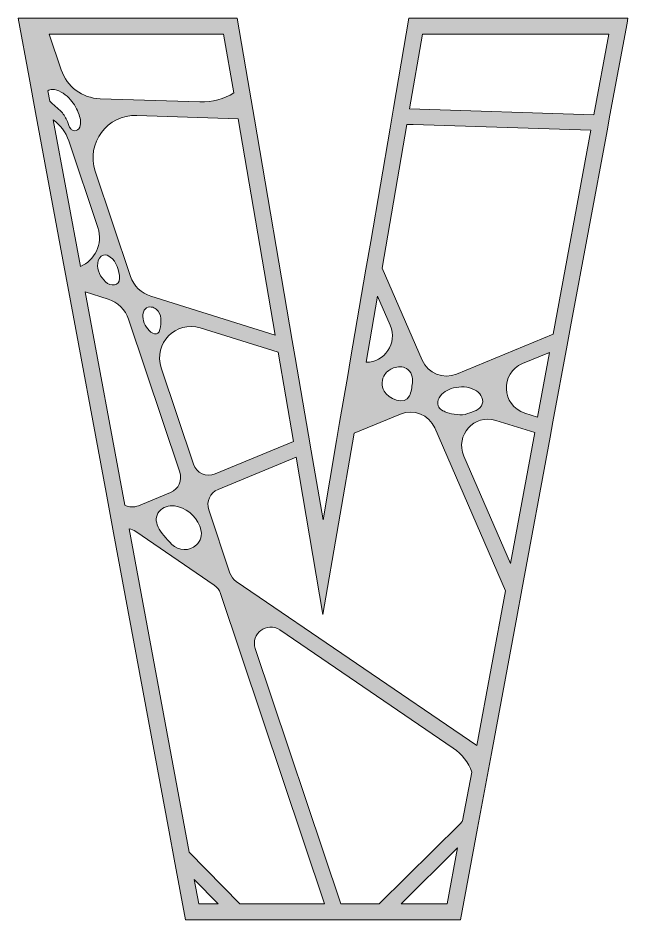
# Model space of a CAD drawing. Extents: x -1650 to 2650, y -4022 to 3022.
# Drawn here: x 150 to 450, y -2921.8 to -2478.2 of the extents above; entities that cross this region are included whole.
import ezdxf

# ---------------------------------------------------------------- set-up
doc = ezdxf.new("R2010")
doc.units = 0
doc.header["$MEASUREMENT"] = 0
doc.layers.add('Layer 1', color=7, linetype='Continuous')

msp = doc.modelspace()

# ---------------------------------------------------------------- hatches: boundary and pattern name
at = {"layer": 'Layer 1', "true_color": 0xf700e0}
h = msp.add_hatch(color=6, dxfattribs=at)
h.dxf.hatch_style = 2
h.paths.add_polyline_path([(446.91, -2478.25), (342.26, -2478.25), (334.66, -2522.61), (332.98, -2532.4), (323.44, -2588.1), (321.09, -2601.81), (313.56, -2645.76), (312.16, -2653.96), (308.19, -2677.12), (306.67, -2685.97), (300, -2724.97), (294.2, -2691.13), (292.88, -2683.44), (286.33, -2645.24), (284.9, -2636.81), (266.25, -2528.01), (263, -2509.03), (257.73, -2478.25), (162.69, -2478.25), (154.66, -2478.25), (149.98, -2478.25), (155.41, -2507.46), (158.61, -2524.71), (172.89, -2601.55), (174.5, -2610.31), (193.32, -2711.6), (196.98, -2731.33), (224.28, -2878.37), (226.77, -2891.78), (232.34, -2921.75), (256.17, -2921.75), (266.83, -2921.75), (303.44, -2921.75), (313.48, -2921.75), (319.22, -2921.75), (330.49, -2921.75), (367.64, -2921.75), (376.02, -2876.6), (382.84, -2839.87), (395.3, -2772.78), (397.79, -2759.39), (411.72, -2684.4), (413.11, -2676.87), (420.14, -2639.07), (421.8, -2630.15), (439.72, -2533.64), (441.12, -2526.07), (449.53, -2480.78), (450, -2478.25)])
edge = h.paths.add_edge_path()
edge.add_spline(control_points=[(321.22, -2647.54), (321.22, -2647.54), (326.81, -2614.98), (326.81, -2614.98), (326.81, -2614.98), (333.04, -2629.34), (333.04, -2629.34), (336.91, -2638.25), (330.09, -2647.53), (321.22, -2647.54)], knot_values=[0, 0, 0, 0, 1, 1, 1, 2, 2, 2, 3, 3, 3, 3], degree=3, periodic=1)
edge = h.paths.add_edge_path()
edge.add_spline(control_points=[(334.64, -2650.31), (336.71, -2649.53), (339.14, -2649.41), (341.04, -2650.55), (343.47, -2652.01), (344.32, -2655.04), (343.95, -2657.7), (343.7, -2659.43), (343.4, -2662.43), (342.6, -2664.02), (340.07, -2669.09), (332.03, -2665.31), (330.08, -2661.72), (328.69, -2659.17), (328.78, -2655.83), (330.45, -2653.45), (331.46, -2652), (332.99, -2650.94), (334.64, -2650.31)], knot_values=[0, 0, 0, 0, 1, 1, 1, 2, 2, 2, 3, 3, 3, 4, 4, 4, 5, 5, 5, 6, 6, 6, 6], degree=3, periodic=1)
edge = h.paths.add_edge_path()
edge.add_spline(control_points=[(285.43, -2686.52), (285.43, -2686.52), (246.93, -2702.44), (246.93, -2702.44), (242.64, -2704.21), (237.74, -2701.98), (236.26, -2697.58), (236.26, -2697.58), (220.39, -2650.27), (220.39, -2650.27), (216.4, -2638.34), (227.6, -2626.89), (239.62, -2630.65), (239.62, -2630.65), (277.91, -2642.6), (277.91, -2642.6), (277.91, -2642.6), (285.43, -2686.52), (285.43, -2686.52)], knot_values=[0, 0, 0, 0, 1, 1, 1, 2, 2, 2, 3, 3, 3, 4, 4, 4, 5, 5, 5, 6, 6, 6, 6], degree=3, periodic=1)
edge = h.paths.add_edge_path()
edge.add_spline(control_points=[(237.71, -2737.34), (234.34, -2740.55), (228.97, -2740.39), (225.68, -2737.09), (219.86, -2731.23), (215.58, -2725.57), (219.46, -2720.9), (221.26, -2718.73), (224.1, -2717.75), (226.9, -2718.16), (232.45, -2718.99), (237.28, -2722.72), (239.35, -2728.12), (239.64, -2728.89), (239.75, -2729.35), (239.75, -2729.35), (240.81, -2732.49), (239.75, -2735.39), (237.71, -2737.34)], knot_values=[0, 0, 0, 0, 1, 1, 1, 2, 2, 2, 3, 3, 3, 4, 4, 4, 5, 5, 5, 6, 6, 6, 6], degree=3, periodic=1)
edge = h.paths.add_edge_path()
edge.add_spline(control_points=[(213.77, -2631.15), (211.94, -2628.83), (210.84, -2625.73), (211.67, -2622.89), (211.85, -2622.26), (212.14, -2621.64), (212.61, -2621.19), (213.36, -2620.46), (214.51, -2620.23), (215.55, -2620.36), (216.44, -2620.48), (217.3, -2620.84), (218, -2621.4), (220.87, -2623.66), (220.4, -2628.15), (219.8, -2631.34), (219.07, -2635.15), (215.53, -2633.39), (213.77, -2631.15)], knot_values=[0, 0, 0, 0, 1, 1, 1, 2, 2, 2, 3, 3, 3, 4, 4, 4, 5, 5, 5, 6, 6, 6, 6], degree=3, periodic=1)
edge = h.paths.add_edge_path()
edge.add_spline(control_points=[(276.47, -2634.18), (276.47, -2634.18), (215.33, -2615.08), (215.33, -2615.08), (210.61, -2613.61), (206.87, -2609.96), (205.3, -2605.27), (205.3, -2605.27), (187.98, -2553.61), (187.98, -2553.61), (183.35, -2539.83), (193.89, -2525.66), (208.43, -2526.13), (208.43, -2526.13), (258.24, -2527.75), (258.24, -2527.75), (258.24, -2527.75), (276.47, -2634.18), (276.47, -2634.18)], knot_values=[0, 0, 0, 0, 1, 1, 1, 2, 2, 2, 3, 3, 3, 4, 4, 4, 5, 5, 5, 6, 6, 6, 6], degree=3, periodic=1)
edge = h.paths.add_edge_path()
edge.add_spline(control_points=[(199.95, -2606.21), (200.05, -2610.31), (195.45, -2610.23), (193.06, -2607.99), (190.54, -2605.63), (188.78, -2602.23), (189.16, -2598.8), (189.36, -2597.05), (190.33, -2595.19), (192.03, -2594.81), (193.2, -2594.55), (194.41, -2595.04), (195.36, -2595.76), (198.42, -2598.02), (199.87, -2602.52), (199.95, -2606.21)], knot_values=[0, 0, 0, 0, 1, 1, 1, 2, 2, 2, 3, 3, 3, 4, 4, 4, 5, 5, 5, 5], degree=3, periodic=1)
edge = h.paths.add_edge_path()
edge.add_spline(control_points=[(251.11, -2486.1), (251.11, -2486.1), (256.07, -2515.09), (256.07, -2515.09), (251.36, -2518.05), (245.68, -2519.73), (239.47, -2519.52), (239.47, -2519.52), (190.34, -2517.93), (190.34, -2517.93), (181.62, -2517.65), (174.01, -2511.98), (171.24, -2503.72), (171.24, -2503.72), (165.33, -2486.1), (165.33, -2486.1), (165.33, -2486.1), (251.11, -2486.1), (251.11, -2486.1)], knot_values=[0, 0, 0, 0, 1, 1, 1, 2, 2, 2, 3, 3, 3, 4, 4, 4, 5, 5, 5, 6, 6, 6, 6], degree=3, periodic=1)
edge = h.paths.add_edge_path()
edge.add_spline(control_points=[(164.62, -2514.03), (164.93, -2513.78), (165.3, -2513.6), (165.69, -2513.5), (166.39, -2513.3), (167.14, -2513.34), (167.85, -2513.46), (171, -2513.98), (173.7, -2516.04), (175.82, -2518.42), (177.78, -2520.62), (179.03, -2523.04), (180.02, -2525.79), (180.76, -2527.84), (181.38, -2530.84), (179.84, -2532.65), (179.19, -2533.42), (178.1, -2533.86), (177.14, -2533.56), (176.66, -2533.42), (176.25, -2533.11), (175.91, -2532.75), (175.02, -2531.77), (174.7, -2530.41), (174.25, -2529.17), (173.59, -2527.41), (172.6, -2525.77), (171.33, -2524.38), (169.59, -2522.47), (167.36, -2521.04), (165.58, -2519.18), (165.58, -2519.18), (164.62, -2514.03), (164.62, -2514.03)], knot_values=[0, 0, 0, 0, 1, 1, 1, 2, 2, 2, 3, 3, 3, 4, 4, 4, 5, 5, 5, 6, 6, 6, 7, 7, 7, 8, 8, 8, 9, 9, 9, 10, 10, 10, 11, 11, 11, 11], degree=3, periodic=1)
edge = h.paths.add_edge_path()
edge.add_spline(control_points=[(167.27, -2528.3), (170.77, -2530.8), (173.49, -2534.37), (174.92, -2538.64), (174.92, -2538.64), (189.24, -2581.3), (189.24, -2581.3), (191.98, -2589.49), (187.58, -2597.43), (180.66, -2600.42), (180.66, -2600.42), (167.27, -2528.3), (167.27, -2528.3)], knot_values=[0, 0, 0, 0, 1, 1, 1, 2, 2, 2, 3, 3, 3, 4, 4, 4, 4], degree=3, periodic=1)
edge = h.paths.add_edge_path()
edge.add_spline(control_points=[(183, -2612.95), (183, -2612.95), (194.3, -2616.49), (194.3, -2616.49), (199.02, -2617.97), (202.76, -2621.62), (204.33, -2626.31), (204.33, -2626.31), (229.56, -2701.54), (229.56, -2701.54), (230.91, -2705.53), (228.92, -2709.89), (225.02, -2711.5), (225.02, -2711.5), (209.2, -2718.04), (209.2, -2718.04), (207.01, -2718.95), (204.53, -2718.84), (202.46, -2717.74), (202.46, -2717.74), (183, -2612.95), (183, -2612.95)], knot_values=[0, 0, 0, 0, 1, 1, 1, 2, 2, 2, 3, 3, 3, 4, 4, 4, 5, 5, 5, 6, 6, 6, 7, 7, 7, 7], degree=3, periodic=1)
h.paths.add_polyline_path([(238.88, -2913.9), (236.64, -2901.84), (248.47, -2913.9)])
edge = h.paths.add_edge_path()
edge.add_spline(control_points=[(259.13, -2913.9), (259.13, -2913.9), (234.15, -2888.43), (234.15, -2888.43), (234.15, -2888.43), (204.63, -2729.45), (204.63, -2729.45), (205.77, -2729.64), (206.89, -2730.07), (207.89, -2730.75), (207.89, -2730.75), (246.47, -2757.06), (246.47, -2757.06), (247.92, -2758.05), (249, -2759.48), (249.56, -2761.14), (249.56, -2761.14), (300.8, -2913.9), (300.8, -2913.9), (300.8, -2913.9), (259.13, -2913.9), (259.13, -2913.9)], knot_values=[0, 0, 0, 0, 1, 1, 1, 2, 2, 2, 3, 3, 3, 4, 4, 4, 5, 5, 5, 6, 6, 6, 7, 7, 7, 7], degree=3, periodic=1)
edge = h.paths.add_edge_path()
edge.add_spline(control_points=[(308.83, -2913.9), (308.83, -2913.9), (266.69, -2788.3), (266.69, -2788.3), (264.25, -2781), (272.47, -2774.79), (278.82, -2779.12), (278.82, -2779.12), (364, -2837.22), (364, -2837.22), (368.43, -2840.23), (371.51, -2844.41), (373.16, -2849.03), (373.16, -2849.03), (368.69, -2873.04), (368.69, -2873.04), (368.29, -2873.51), (367.87, -2873.98), (367.41, -2874.43), (367.41, -2874.43), (327.61, -2913.9), (327.61, -2913.9), (327.61, -2913.9), (308.83, -2913.9), (308.83, -2913.9)], knot_values=[0, 0, 0, 0, 1, 1, 1, 2, 2, 2, 3, 3, 3, 4, 4, 4, 5, 5, 5, 6, 6, 6, 7, 7, 7, 8, 8, 8, 8], degree=3, periodic=1)
h.paths.add_polyline_path([(361.1, -2913.9), (338.41, -2913.9), (366.23, -2886.32)])
edge = h.paths.add_edge_path()
edge.add_spline(control_points=[(375.59, -2835.91), (375.59, -2835.91), (257.33, -2755.25), (257.33, -2755.25), (255.88, -2754.27), (254.8, -2752.83), (254.24, -2751.17), (254.24, -2751.17), (243.81, -2720.05), (243.81, -2720.05), (242.46, -2716.06), (244.45, -2711.7), (248.35, -2710.09), (248.35, -2710.09), (286.75, -2694.21), (286.75, -2694.21), (286.75, -2694.21), (299.99, -2771.51), (299.99, -2771.51), (299.99, -2771.51), (315.25, -2682.43), (315.25, -2682.43), (315.25, -2682.43), (338.08, -2672.99), (338.08, -2672.99), (344.63, -2670.29), (352.14, -2673.33), (354.96, -2679.83), (354.96, -2679.83), (389.71, -2759.88), (389.71, -2759.88), (389.71, -2759.88), (375.59, -2835.91), (375.59, -2835.91)], knot_values=[0, 0, 0, 0, 1, 1, 1, 2, 2, 2, 3, 3, 3, 4, 4, 4, 5, 5, 5, 6, 6, 6, 7, 7, 7, 8, 8, 8, 9, 9, 9, 10, 10, 10, 11, 11, 11, 11], degree=3, periodic=1)
edge = h.paths.add_edge_path()
edge.add_spline(control_points=[(357.12, -2664.97), (358.52, -2662.41), (361.32, -2660.89), (364.14, -2660.16), (367.58, -2659.28), (371.36, -2659.42), (374.5, -2661.05), (375.77, -2661.72), (376.94, -2662.64), (377.7, -2663.85), (378.47, -2665.07), (378.79, -2666.6), (378.36, -2667.97), (377.42, -2671.01), (373.73, -2671.82), (371.11, -2672.78), (368.01, -2673.92), (363.84, -2673.15), (360.81, -2672.14), (359.08, -2671.57), (357.27, -2670.62), (356.63, -2668.91), (356.16, -2667.63), (356.47, -2666.17), (357.12, -2664.97)], knot_values=[0, 0, 0, 0, 1, 1, 1, 2, 2, 2, 3, 3, 3, 4, 4, 4, 5, 5, 5, 6, 6, 6, 7, 7, 7, 8, 8, 8, 8], degree=3, periodic=1)
edge = h.paths.add_edge_path()
edge.add_spline(control_points=[(392.19, -2746.5), (392.19, -2746.5), (369.26, -2693.66), (369.26, -2693.66), (364.83, -2683.45), (374.44, -2672.76), (385.05, -2676.07), (385.05, -2676.07), (404.17, -2682.04), (404.17, -2682.04), (404.17, -2682.04), (392.19, -2746.5), (392.19, -2746.5)], knot_values=[0, 0, 0, 0, 1, 1, 1, 2, 2, 2, 3, 3, 3, 4, 4, 4, 4], degree=3, periodic=1)
edge = h.paths.add_edge_path()
edge.add_spline(control_points=[(405.56, -2674.51), (405.56, -2674.51), (399.29, -2672.55), (399.29, -2672.55), (387.7, -2668.92), (386.98, -2652.78), (398.2, -2648.14), (398.2, -2648.14), (411.48, -2642.64), (411.48, -2642.64), (411.48, -2642.64), (405.56, -2674.51), (405.56, -2674.51)], knot_values=[0, 0, 0, 0, 1, 1, 1, 2, 2, 2, 3, 3, 3, 4, 4, 4, 4], degree=3, periodic=1)
edge = h.paths.add_edge_path()
edge.add_spline(control_points=[(413.14, -2633.73), (413.14, -2633.73), (365.68, -2653.34), (365.68, -2653.34), (359.13, -2656.05), (351.61, -2653.01), (348.79, -2646.51), (348.79, -2646.51), (329.16, -2601.26), (329.16, -2601.26), (329.16, -2601.26), (341.26, -2530.61), (341.26, -2530.61), (342.27, -2530.53), (343.31, -2530.52), (344.36, -2530.55), (344.36, -2530.55), (431.77, -2533.38), (431.77, -2533.38), (431.77, -2533.38), (413.14, -2633.73), (413.14, -2633.73)], knot_values=[0, 0, 0, 0, 1, 1, 1, 2, 2, 2, 3, 3, 3, 4, 4, 4, 5, 5, 5, 6, 6, 6, 7, 7, 7, 7], degree=3, periodic=1)
h.paths.add_polyline_path([(342.59, -2522.87), (348.89, -2486.1), (440.56, -2486.1), (433.18, -2525.81)])

# ---------------------------------------------------------------- linework, layer by layer
at = {"layer": 'Layer 1', "lineweight": 0}
for points in [[(446.91, -2478.25), (342.26, -2478.25), (334.66, -2522.61), (332.98, -2532.4), (323.44, -2588.1), (321.09, -2601.81), (313.56, -2645.76), (312.16, -2653.96), (308.19, -2677.12), (306.67, -2685.97), (300, -2724.97), (294.2, -2691.13), (292.88, -2683.44), (286.33, -2645.24), (284.9, -2636.81), (266.25, -2528.01), (263, -2509.03), (257.73, -2478.25), (162.69, -2478.25), (154.66, -2478.25), (149.98, -2478.25), (155.41, -2507.46), (158.61, -2524.71), (172.89, -2601.55), (174.5, -2610.31), (193.32, -2711.6), (196.98, -2731.33), (224.28, -2878.37), (226.77, -2891.78), (232.34, -2921.75), (256.17, -2921.75), (266.83, -2921.75), (303.44, -2921.75), (313.48, -2921.75), (319.22, -2921.75), (330.49, -2921.75), (367.64, -2921.75), (376.02, -2876.6), (382.84, -2839.87), (395.3, -2772.78), (397.79, -2759.39), (411.72, -2684.4), (413.11, -2676.87), (420.14, -2639.07), (421.8, -2630.15), (439.72, -2533.64), (441.12, -2526.07), (449.53, -2480.78), (450, -2478.25), (446.91, -2478.25)], [(342.59, -2522.87), (348.89, -2486.1), (440.56, -2486.1), (433.18, -2525.81), (342.59, -2522.87)], [(361.1, -2913.9), (338.41, -2913.9), (366.23, -2886.32), (361.1, -2913.9)], [(238.88, -2913.9), (236.64, -2901.84), (248.47, -2913.9), (238.88, -2913.9)]]:
    msp.add_lwpolyline(points, dxfattribs=at)
for points, knots in [([(251.11, -2486.1), (251.11, -2486.1), (256.07, -2515.09), (256.07, -2515.09), (251.36, -2518.05), (245.68, -2519.73), (239.47, -2519.52), (239.47, -2519.52), (190.34, -2517.93), (190.34, -2517.93), (181.62, -2517.65), (174.01, -2511.98), (171.24, -2503.72), (171.24, -2503.72), (165.33, -2486.1), (165.33, -2486.1), (165.33, -2486.1), (251.11, -2486.1), (251.11, -2486.1)], [0, 0, 0, 0, 1, 1, 1, 2, 2, 2, 3, 3, 3, 4, 4, 4, 5, 5, 5, 6, 6, 6, 6]), ([(164.62, -2514.03), (164.93, -2513.78), (165.3, -2513.6), (165.69, -2513.5), (166.39, -2513.3), (167.14, -2513.34), (167.85, -2513.46), (171, -2513.98), (173.7, -2516.04), (175.82, -2518.42), (177.78, -2520.62), (179.03, -2523.04), (180.02, -2525.79), (180.76, -2527.84), (181.38, -2530.84), (179.84, -2532.65), (179.19, -2533.42), (178.1, -2533.86), (177.14, -2533.56), (176.66, -2533.42), (176.25, -2533.11), (175.91, -2532.75), (175.02, -2531.77), (174.7, -2530.41), (174.25, -2529.17), (173.59, -2527.41), (172.6, -2525.77), (171.33, -2524.38), (169.59, -2522.47), (167.36, -2521.04), (165.58, -2519.18), (165.58, -2519.18), (164.62, -2514.03), (164.62, -2514.03)], [0, 0, 0, 0, 1, 1, 1, 2, 2, 2, 3, 3, 3, 4, 4, 4, 5, 5, 5, 6, 6, 6, 7, 7, 7, 8, 8, 8, 9, 9, 9, 10, 10, 10, 11, 11, 11, 11]), ([(276.47, -2634.18), (276.47, -2634.18), (215.33, -2615.08), (215.33, -2615.08), (210.61, -2613.61), (206.87, -2609.96), (205.3, -2605.27), (205.3, -2605.27), (187.98, -2553.61), (187.98, -2553.61), (183.35, -2539.83), (193.89, -2525.66), (208.43, -2526.13), (208.43, -2526.13), (258.24, -2527.75), (258.24, -2527.75), (258.24, -2527.75), (276.47, -2634.18), (276.47, -2634.18)], [0, 0, 0, 0, 1, 1, 1, 2, 2, 2, 3, 3, 3, 4, 4, 4, 5, 5, 5, 6, 6, 6, 6]), ([(167.27, -2528.3), (170.77, -2530.8), (173.49, -2534.37), (174.92, -2538.64), (174.92, -2538.64), (189.24, -2581.3), (189.24, -2581.3), (191.98, -2589.49), (187.58, -2597.43), (180.66, -2600.42), (180.66, -2600.42), (167.27, -2528.3), (167.27, -2528.3)], [0, 0, 0, 0, 1, 1, 1, 2, 2, 2, 3, 3, 3, 4, 4, 4, 4]), ([(413.14, -2633.73), (413.14, -2633.73), (365.68, -2653.34), (365.68, -2653.34), (359.13, -2656.05), (351.61, -2653.01), (348.79, -2646.51), (348.79, -2646.51), (329.16, -2601.26), (329.16, -2601.26), (329.16, -2601.26), (341.26, -2530.61), (341.26, -2530.61), (342.27, -2530.53), (343.31, -2530.52), (344.36, -2530.55), (344.36, -2530.55), (431.77, -2533.38), (431.77, -2533.38), (431.77, -2533.38), (413.14, -2633.73), (413.14, -2633.73)], [0, 0, 0, 0, 1, 1, 1, 2, 2, 2, 3, 3, 3, 4, 4, 4, 5, 5, 5, 6, 6, 6, 7, 7, 7, 7]), ([(199.95, -2606.21), (200.05, -2610.31), (195.45, -2610.23), (193.06, -2607.99), (190.54, -2605.63), (188.78, -2602.23), (189.16, -2598.8), (189.36, -2597.05), (190.33, -2595.19), (192.03, -2594.81), (193.2, -2594.55), (194.41, -2595.04), (195.36, -2595.76), (198.42, -2598.02), (199.87, -2602.52), (199.95, -2606.21)], [0, 0, 0, 0, 1, 1, 1, 2, 2, 2, 3, 3, 3, 4, 4, 4, 5, 5, 5, 5]), ([(183, -2612.95), (183, -2612.95), (194.3, -2616.49), (194.3, -2616.49), (199.02, -2617.97), (202.76, -2621.62), (204.33, -2626.31), (204.33, -2626.31), (229.56, -2701.54), (229.56, -2701.54), (230.91, -2705.53), (228.92, -2709.89), (225.02, -2711.5), (225.02, -2711.5), (209.2, -2718.04), (209.2, -2718.04), (207.01, -2718.95), (204.53, -2718.84), (202.46, -2717.74), (202.46, -2717.74), (183, -2612.95), (183, -2612.95)], [0, 0, 0, 0, 1, 1, 1, 2, 2, 2, 3, 3, 3, 4, 4, 4, 5, 5, 5, 6, 6, 6, 7, 7, 7, 7]), ([(321.22, -2647.54), (321.22, -2647.54), (326.81, -2614.98), (326.81, -2614.98), (326.81, -2614.98), (333.04, -2629.34), (333.04, -2629.34), (336.91, -2638.25), (330.09, -2647.53), (321.22, -2647.54)], [0, 0, 0, 0, 1, 1, 1, 2, 2, 2, 3, 3, 3, 3]), ([(213.77, -2631.15), (211.94, -2628.83), (210.84, -2625.73), (211.67, -2622.89), (211.85, -2622.26), (212.14, -2621.64), (212.61, -2621.19), (213.36, -2620.46), (214.51, -2620.23), (215.55, -2620.36), (216.44, -2620.48), (217.3, -2620.84), (218, -2621.4), (220.87, -2623.66), (220.4, -2628.15), (219.8, -2631.34), (219.07, -2635.15), (215.53, -2633.39), (213.77, -2631.15)], [0, 0, 0, 0, 1, 1, 1, 2, 2, 2, 3, 3, 3, 4, 4, 4, 5, 5, 5, 6, 6, 6, 6]), ([(285.43, -2686.52), (285.43, -2686.52), (246.93, -2702.44), (246.93, -2702.44), (242.64, -2704.21), (237.74, -2701.98), (236.26, -2697.58), (236.26, -2697.58), (220.39, -2650.27), (220.39, -2650.27), (216.4, -2638.34), (227.6, -2626.89), (239.62, -2630.65), (239.62, -2630.65), (277.91, -2642.6), (277.91, -2642.6), (277.91, -2642.6), (285.43, -2686.52), (285.43, -2686.52)], [0, 0, 0, 0, 1, 1, 1, 2, 2, 2, 3, 3, 3, 4, 4, 4, 5, 5, 5, 6, 6, 6, 6]), ([(405.56, -2674.51), (405.56, -2674.51), (399.29, -2672.55), (399.29, -2672.55), (387.7, -2668.92), (386.98, -2652.78), (398.2, -2648.14), (398.2, -2648.14), (411.48, -2642.64), (411.48, -2642.64), (411.48, -2642.64), (405.56, -2674.51), (405.56, -2674.51)], [0, 0, 0, 0, 1, 1, 1, 2, 2, 2, 3, 3, 3, 4, 4, 4, 4]), ([(334.64, -2650.31), (336.71, -2649.53), (339.14, -2649.41), (341.04, -2650.55), (343.47, -2652.01), (344.32, -2655.04), (343.95, -2657.7), (343.7, -2659.43), (343.4, -2662.43), (342.6, -2664.02), (340.07, -2669.09), (332.03, -2665.31), (330.08, -2661.72), (328.69, -2659.17), (328.78, -2655.83), (330.45, -2653.45), (331.46, -2652), (332.99, -2650.94), (334.64, -2650.31)], [0, 0, 0, 0, 1, 1, 1, 2, 2, 2, 3, 3, 3, 4, 4, 4, 5, 5, 5, 6, 6, 6, 6]), ([(357.12, -2664.97), (358.52, -2662.41), (361.32, -2660.89), (364.14, -2660.16), (367.58, -2659.28), (371.36, -2659.42), (374.5, -2661.05), (375.77, -2661.72), (376.94, -2662.64), (377.7, -2663.85), (378.47, -2665.07), (378.79, -2666.6), (378.36, -2667.97), (377.42, -2671.01), (373.73, -2671.82), (371.11, -2672.78), (368.01, -2673.92), (363.84, -2673.15), (360.81, -2672.14), (359.08, -2671.57), (357.27, -2670.62), (356.63, -2668.91), (356.16, -2667.63), (356.47, -2666.17), (357.12, -2664.97)], [0, 0, 0, 0, 1, 1, 1, 2, 2, 2, 3, 3, 3, 4, 4, 4, 5, 5, 5, 6, 6, 6, 7, 7, 7, 8, 8, 8, 8]), ([(375.59, -2835.91), (375.59, -2835.91), (257.33, -2755.25), (257.33, -2755.25), (255.88, -2754.27), (254.8, -2752.83), (254.24, -2751.17), (254.24, -2751.17), (243.81, -2720.05), (243.81, -2720.05), (242.46, -2716.06), (244.45, -2711.7), (248.35, -2710.09), (248.35, -2710.09), (286.75, -2694.21), (286.75, -2694.21), (286.75, -2694.21), (299.99, -2771.51), (299.99, -2771.51), (299.99, -2771.51), (315.25, -2682.43), (315.25, -2682.43), (315.25, -2682.43), (338.08, -2672.99), (338.08, -2672.99), (344.63, -2670.29), (352.14, -2673.33), (354.96, -2679.83), (354.96, -2679.83), (389.71, -2759.88), (389.71, -2759.88), (389.71, -2759.88), (375.59, -2835.91), (375.59, -2835.91)], [0, 0, 0, 0, 1, 1, 1, 2, 2, 2, 3, 3, 3, 4, 4, 4, 5, 5, 5, 6, 6, 6, 7, 7, 7, 8, 8, 8, 9, 9, 9, 10, 10, 10, 11, 11, 11, 11]), ([(392.19, -2746.5), (392.19, -2746.5), (369.26, -2693.66), (369.26, -2693.66), (364.83, -2683.45), (374.44, -2672.76), (385.05, -2676.07), (385.05, -2676.07), (404.17, -2682.04), (404.17, -2682.04), (404.17, -2682.04), (392.19, -2746.5), (392.19, -2746.5)], [0, 0, 0, 0, 1, 1, 1, 2, 2, 2, 3, 3, 3, 4, 4, 4, 4]), ([(237.71, -2737.34), (234.34, -2740.55), (228.97, -2740.39), (225.68, -2737.09), (219.86, -2731.23), (215.58, -2725.57), (219.46, -2720.9), (221.26, -2718.73), (224.1, -2717.75), (226.9, -2718.16), (232.45, -2718.99), (237.28, -2722.72), (239.35, -2728.12), (239.64, -2728.89), (239.75, -2729.35), (239.75, -2729.35), (240.81, -2732.49), (239.75, -2735.39), (237.71, -2737.34)], [0, 0, 0, 0, 1, 1, 1, 2, 2, 2, 3, 3, 3, 4, 4, 4, 5, 5, 5, 6, 6, 6, 6]), ([(259.13, -2913.9), (259.13, -2913.9), (234.15, -2888.43), (234.15, -2888.43), (234.15, -2888.43), (204.63, -2729.45), (204.63, -2729.45), (205.77, -2729.64), (206.89, -2730.07), (207.89, -2730.75), (207.89, -2730.75), (246.47, -2757.06), (246.47, -2757.06), (247.92, -2758.05), (249, -2759.48), (249.56, -2761.14), (249.56, -2761.14), (300.8, -2913.9), (300.8, -2913.9), (300.8, -2913.9), (259.13, -2913.9), (259.13, -2913.9)], [0, 0, 0, 0, 1, 1, 1, 2, 2, 2, 3, 3, 3, 4, 4, 4, 5, 5, 5, 6, 6, 6, 7, 7, 7, 7]), ([(308.83, -2913.9), (308.83, -2913.9), (266.69, -2788.3), (266.69, -2788.3), (264.25, -2781), (272.47, -2774.79), (278.82, -2779.12), (278.82, -2779.12), (364, -2837.22), (364, -2837.22), (368.43, -2840.23), (371.51, -2844.41), (373.16, -2849.03), (373.16, -2849.03), (368.69, -2873.04), (368.69, -2873.04), (368.29, -2873.51), (367.87, -2873.98), (367.41, -2874.43), (367.41, -2874.43), (327.61, -2913.9), (327.61, -2913.9), (327.61, -2913.9), (308.83, -2913.9), (308.83, -2913.9)], [0, 0, 0, 0, 1, 1, 1, 2, 2, 2, 3, 3, 3, 4, 4, 4, 5, 5, 5, 6, 6, 6, 7, 7, 7, 8, 8, 8, 8])]:
    msp.add_open_spline(points, degree=3, knots=knots, dxfattribs=at)

doc.saveas('drawing.dxf')
